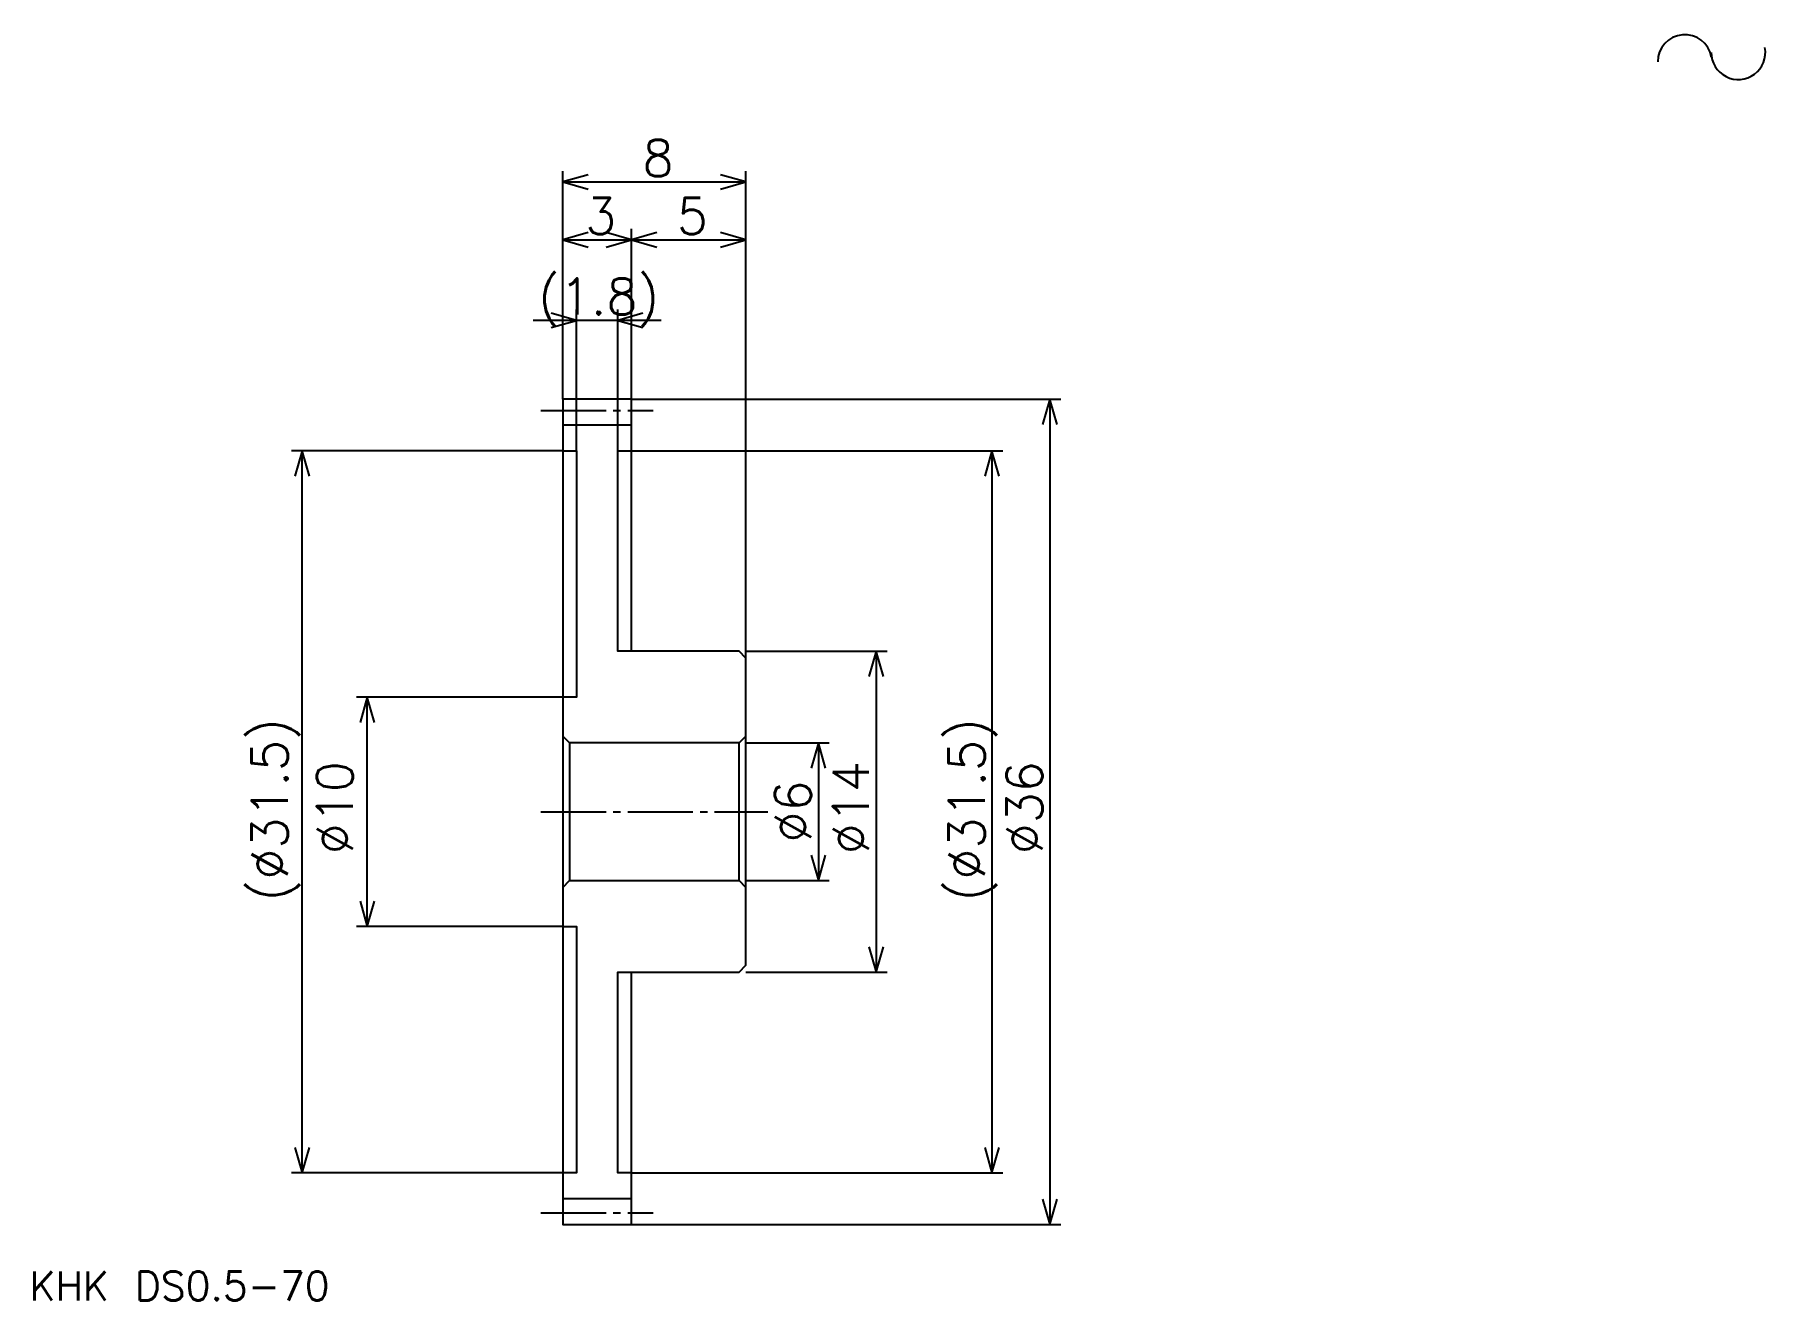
# Model space of a CAD drawing. Extents: x 3.4 to 78.9, y 3.5 to 58.7.
import ezdxf

# ---------------------------------------------------------------- set-up
doc = ezdxf.new("R2010")
doc.units = 0
doc.linetypes.add('DASHDOT', pattern=[3.789472, 2.842105, -0.315789, 0.315789, -0.315789])
doc.layers.get('0').update_dxf_attribs({"linetype": 'CONTINUOUS'})
doc.layers.add('DASHDOT', color=6, linetype='DASHDOT')
doc.styles.add('KANJI', font='TXT', dxfattribs={"bigfont": 'BIGFONT'})

msp = doc.modelspace()

# ---------------------------------------------------------------- linework, layer by layer
at = {"color": 5}
for p, q in [((26.421053, 42.789474), (26.421053, 52.736843)), ((26.421053, 52.263161), (34.421051, 52.263161)), ((34.421051, 42.789474), (34.421051, 52.736843)), ((29.421053, 42.789474), (29.421053, 50.210526)), ((26.421053, 49.736843), (29.421053, 49.736843)), ((29.421053, 49.736843), (34.421051, 49.736843)), ((30.71579, 46.223686), (25.126316, 46.223686)), ((27.021053, 40.539474), (27.021053, 46.697369)), ((28.821053, 40.539474), (28.821053, 46.697369)), ((28.821053, 40.539474), (28.821053, 42.789474)), ((29.421053, 42.789474), (34.421051, 42.789474)), ((34.421051, 42.789474), (48.157894, 42.789474)), ((34.421051, 31.489475), (34.421051, 42.789474)), ((47.684212, 42.789474), (47.684212, 6.789474)), ((26.421053, 40.539474), (14.578948, 40.539474)), ((15.052632, 9.039474), (15.052632, 40.539474)), ((29.421053, 40.539474), (34.421051, 40.539474)), ((34.421051, 40.539474), (45.63158, 40.539474)), ((45.157898, 40.539474), (45.157898, 9.039474)), ((34.421051, 31.789474), (40.578949, 31.789474)), ((40.105263, 31.789474), (40.105263, 17.789474)), ((26.421053, 29.789474), (17.421053, 29.789474)), ((17.894737, 19.789474), (17.894737, 29.789474)), ((34.421051, 27.789474), (38.052631, 27.789474)), ((37.578949, 27.789474), (37.578949, 21.789474)), ((34.421051, 21.789474), (38.052631, 21.789474)), ((26.421053, 19.789474), (17.421053, 19.789474)), ((34.421051, 17.789474), (40.578949, 17.789474)), ((26.421053, 9.039474), (14.578948, 9.039474)), ((29.421053, 9.039474), (34.421051, 9.039474)), ((34.421051, 9.039474), (45.63158, 9.039474)), ((29.421053, 6.789474), (34.421051, 6.789474)), ((34.421051, 6.789474), (48.157894, 6.789474))]:
    msp.add_line(p, q, dxfattribs=at)
at = {"color": 4}
for p, q in [((26.421053, 41.664474), (29.421053, 41.664474)), ((26.421053, 7.914474), (29.421053, 7.914474))]:
    msp.add_line(p, q, dxfattribs=at)
at = {"color": 5}
for points in [[(27.526316, 52.578949), (26.421053, 52.263161), (27.526316, 51.947369)], [(33.315788, 51.947369), (34.421051, 52.263161), (33.315788, 52.578949)], [(27.526316, 50.052635), (26.421053, 49.736843), (27.526316, 49.421051)], [(28.31579, 49.421051), (29.421053, 49.736843), (28.31579, 50.052635)], [(30.526316, 50.052635), (29.421053, 49.736843), (30.526316, 49.421051)], [(33.315788, 49.421051), (34.421051, 49.736843), (33.315788, 50.052635)], [(25.915791, 45.907894), (27.021053, 46.223686), (25.915791, 46.539474)], [(29.926315, 46.539474), (28.821053, 46.223686), (29.926315, 45.907894)], [(48, 41.684212), (47.684212, 42.789474), (47.36842, 41.684212)], [(15.368422, 39.434212), (15.052632, 40.539474), (14.736843, 39.434212)], [(45.473686, 39.434212), (45.157898, 40.539474), (44.842106, 39.434212)], [(40.421051, 30.684212), (40.105263, 31.789474), (39.789474, 30.684212)], [(18.210526, 28.684212), (17.894737, 29.789474), (17.578949, 28.684212)], [(37.894737, 26.684212), (37.578949, 27.789474), (37.263161, 26.684212)], [(37.263161, 22.894737), (37.578949, 21.789474), (37.894737, 22.894737)], [(17.578949, 20.894737), (17.894737, 19.789474), (18.210526, 20.894737)], [(39.789474, 18.894737), (40.105263, 17.789474), (40.421051, 18.894737)], [(14.736843, 10.144737), (15.052632, 9.039474), (15.368422, 10.144737)], [(44.842106, 10.144737), (45.157898, 9.039474), (45.473686, 10.144737)], [(47.36842, 7.894737), (47.684212, 6.789474), (48, 7.894737)]]:
    msp.add_lwpolyline(points, dxfattribs=at)
at = {"color": 4}
for points in [[(26.421053, 21.789474), (26.421053, 6.789474), (29.421053, 6.789474), (29.421053, 17.789474), (34.121052, 17.789474), (34.421051, 18.089474), (34.421051, 31.489475), (34.121052, 31.789474), (29.421053, 31.789474), (29.421053, 42.789474), (26.421053, 42.789474), (26.421053, 21.789474)], [(29.421053, 31.789474), (29.421053, 42.789474), (26.421053, 42.789474), (26.421053, 21.789474)], [(26.421053, 40.539474), (27.021053, 40.539474), (27.021053, 29.789474), (26.421053, 29.789474)], [(29.421053, 31.789474), (28.821053, 31.789474), (28.821053, 40.539474), (29.421053, 40.539474)], [(34.421051, 18.089474), (34.421051, 31.489475)], [(34.421051, 28.089474), (34.121052, 27.789474), (26.721052, 27.789474), (26.421053, 28.089474), (26.721052, 27.789474), (26.721052, 21.789474)], [(26.421053, 21.489475), (26.721052, 21.789474), (34.121052, 21.789474), (34.421051, 21.489475), (34.121052, 21.789474), (34.121052, 27.789474)], [(26.421053, 21.789474), (26.421053, 6.789474), (29.421053, 6.789474), (29.421053, 17.789474)], [(26.421053, 19.789474), (27.021053, 19.789474), (27.021053, 9.039474), (26.421053, 9.039474)], [(29.421053, 9.039474), (28.821053, 9.039474), (28.821053, 17.789474), (29.421053, 17.789474)]]:
    msp.add_lwpolyline(points, dxfattribs=at)
at = {"color": 7}
for centre, start, end in [((75.394737, 57.50489), 10, 180), ((77.727173, 57.916164), 180, 10)]:
    msp.add_arc(centre, 1.184211, start, end, dxfattribs=at)
at = {"layer": 'DASHDOT', "color": 7}
for p, q in [((25.473684, 42.289474), (30.368422, 42.289474)), ((25.473684, 24.789474), (35.368423, 24.789474)), ((25.473684, 7.289474), (30.368422, 7.289474))]:
    msp.add_line(p, q, dxfattribs=at)

# ---------------------------------------------------------------- texts
at = {"color": 7, "style": 'KANJI'}
for s, height, p in [('8', 1.578947, (29.907894, 52.515793)), ('3', 1.578947, (27.407894, 49.989475)), ('5', 1.578947, (31.407894, 49.989475)), ('(1.8)', 1.578947, (25.355263, 46.476318)), ('KHK DS0.5-70', 1.263158, (3.157895, 3.473684))]:
    msp.add_text(s, height=height, dxfattribs=at).set_placement(p)
for s, p in [('(%%c31.5)', (14.421053, 20.88158)), ('(%%c31.5)', (44.842106, 20.88158)), ('%%c10', (17.263157, 22.934212)), ('%%c14', (39.789474, 22.934212)), ('%%c36', (47.36842, 22.934212)), ('%%c6', (37.263161, 23.447369))]:
    msp.add_text(s, height=1.578947, rotation=90, dxfattribs=at).set_placement(p)

doc.saveas('drawing.dxf')
